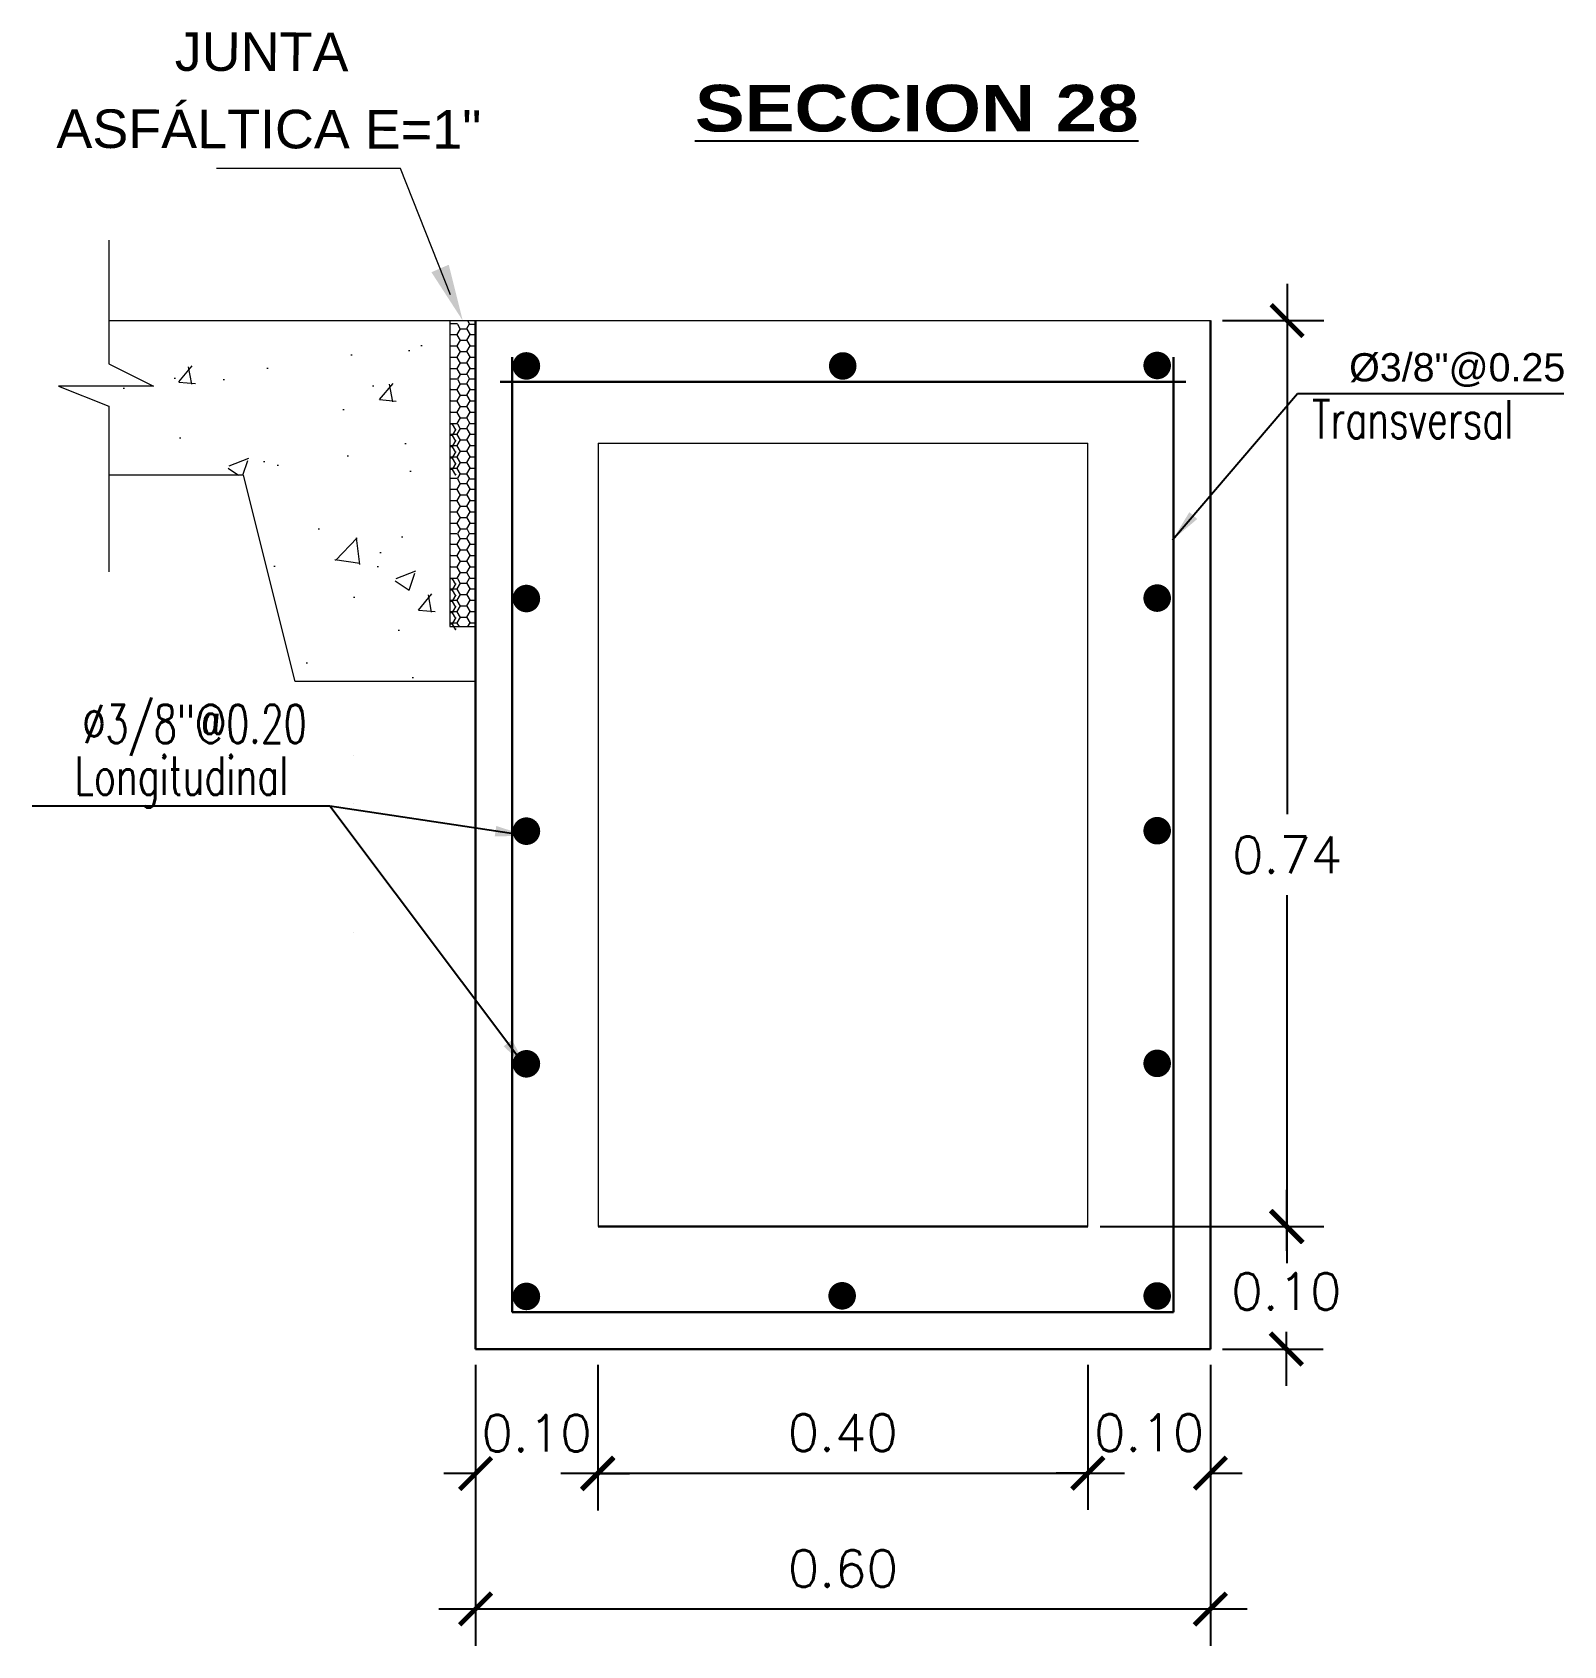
# Model space of a CAD drawing. Header units: millimetres. Extents: x 2085 to 2236, y 1365 to 1444.
# Drawn here: x 2229.716 to 2230.967, y 1432.968 to 1434.286 of the extents above; entities that cross this region are included whole.
import ezdxf

# ---------------------------------------------------------------- set-up
doc = ezdxf.new("R2010")
doc.units = ezdxf.units.MM
doc.linetypes.add('ACAD_ISO02W100', pattern=[15, 12, -3])
for name, color, linetype, lineweight in [('0.2', 32, 'ACAD_ISO02W100', 0), ('cotas', 1, 'Continuous', 15), ('linea fina 01', 189, 'Continuous', 0), ('TEXTO', 255, 'Continuous', 5)]:
    doc.layers.add(name, color=color, linetype=linetype, lineweight=lineweight)
doc.layers.add('TEX', color=3, linetype='Continuous')
doc.styles.add('COTAS', font='arial.ttf')
doc.styles.add('MtXpl_Arial_Black', font='')
doc.styles.add('ROMANS', font='romans.shx', dxfattribs={"width": 0.7})
doc.styles.add('ROMANS-DIM', font='romans.shx')
doc.styles.add('VANO', font='swissl.ttf', dxfattribs={"height": 0.2})
doc.styles.get('MtXpl_Arial_Black').set_extended_font_data('Arial Black')
doc.dimstyles.new('1-25V', dxfattribs={"dimscale": 0.2, "dimtxt": 0.18, "dimasz": 0.13, "dimexe": 0.18, "dimexo": 0.15, "dimgap": 0.1, "dimtad": 0, "dimtih": 1, "dimtoh": 1, "dimzin": 0, "dimdsep": 46, "dimtxsty": 'COTAS', "dimcen": 0.09, "dimadec": 0, "dimazin": 0, "dimtfac": 1, "dimtmove": 2, "dimatfit": 3, "dimfxl": 1, "dimtolj": 1, "dimtzin": 0, "dimarcsym": 0})
doc.dimstyles.new('20_METRIC  ARCHITECTURAL', dxfattribs={"dimscale": 0.2, "dimtxt": 0.03, "dimasz": 0.13, "dimexe": 0.15, "dimexo": 0.05, "dimgap": 0.09, "dimtad": 1, "dimtih": 1, "dimtoh": 1, "dimzin": 0, "dimdsep": 46, "dimtxsty": 'ROMANS-DIM', "dimblk": 'ARCHTICK', "dimcen": 2, "dimdle": 0.15, "dimclrd": 9, "dimclre": 9, "dimadec": 0, "dimazin": 0, "dimtfac": 1, "dimtix": 1, "dimtofl": 0, "dimtmove": 0, "dimatfit": 3, "dimfxl": 1, "dimfrac": 2, "dimtolj": 1, "dimtzin": 0, "dimarcsym": 0})

# ---------------------------------------------------------------- blocks, each defined once
blk = doc.blocks.new('_ArchTick')
at = {"color": 0, "linetype": 'ByBlock', "const_width": 0.15}
blk.add_lwpolyline([(-0.5, -0.5), (0.5, 0.5)], dxfattribs=at)
blk = doc.blocks.new('*D881')
at = {"color": 9, "lineweight": -2, "transparency": 16777216}
for p, q in [((2230.078214067264, 1433.197514640902), (2230.078214067264, 1432.968087394078)), ((2230.678214067299, 1433.197514640902), (2230.678214067299, 1432.968087394078)), ((2230.048214067263, 1432.998087394078), (2230.708214067299, 1432.998087394078))]:
    blk.add_line(p, q, dxfattribs=at)
at = {"layer": 'Defpoints', "color": 0, "transparency": 16777216}
for p in [(2230.078214067264, 1433.207514640902, 5186.962977339907), (2230.678214067299, 1433.207514640902, 5186.962977339907), (2230.678214067299, 1432.998087394078)]:
    blk.add_point(p, dxfattribs=at)
at = {"color": 9, "lineweight": -2, "transparency": 16777216, "xscale": 0.026, "yscale": 0.026, "zscale": 0.026, "rotation": 180}
blk.add_blockref('_ArchTick', (2230.078214067264, 1432.998087394078), dxfattribs=at)
at = {"color": 9, "lineweight": -2, "transparency": 16777216, "xscale": 0.026, "yscale": 0.026, "zscale": 0.026}
blk.add_blockref('_ArchTick', (2230.678214067299, 1432.998087394078), dxfattribs=at)
at = {"color": 0, "lineweight": 0, "transparency": 16777216, "insert": (2230.37821406731, 1433.031087394078), "char_height": 0.03, "attachment_point": 5, "style": 'ROMANS-DIM'}
blk.add_mtext('\\A1;0.60', dxfattribs=at)
blk = doc.blocks.new('*D882')
at = {"color": 9, "lineweight": -2, "transparency": 16777216}
for p, q in [((2230.740270584236, 1433.340419389074), (2230.740270584236, 1433.290514645374)), ((2230.588213795435, 1433.310419389074), (2230.770270584236, 1433.310419389074)), ((2230.740270584236, 1433.180419387584), (2230.740270584236, 1433.224514645374)), ((2230.688214067183, 1433.210419387584), (2230.770270584236, 1433.210419387584))]:
    blk.add_line(p, q, dxfattribs=at)
at = {"layer": 'Defpoints', "color": 0, "transparency": 16777216}
for p in [(2230.578213795435, 1433.310419389074), (2230.678214067183, 1433.210419387584), (2230.740270584236, 1433.210419387584)]:
    blk.add_point(p, dxfattribs=at)
at = {"color": 9, "lineweight": -2, "transparency": 16777216, "xscale": 0.026, "yscale": 0.026, "zscale": 0.026}
for p, rotation in [((2230.740270584236, 1433.310419389074), 90), ((2230.740270584236, 1433.210419387584), 270)]:
    blk.add_blockref('_ArchTick', p, dxfattribs=dict(at, rotation=rotation))
at = {"color": 0, "lineweight": 0, "transparency": 16777216, "insert": (2230.740270584236, 1433.257514645372), "char_height": 0.03, "attachment_point": 5, "style": 'ROMANS-DIM'}
blk.add_mtext('\\A1;0.10', dxfattribs=at)
blk = doc.blocks.new('*D883')
at = {"color": 9, "lineweight": -2, "transparency": 16777216}
for p, q in [((2230.078214067264, 1433.197514642765), (2230.078214067264, 1433.078664083322)), ((2230.177934446601, 1433.197514642765), (2230.177934446601, 1433.078664083322)), ((2230.078214067264, 1433.108664083322), (2230.052214067264, 1433.108664083322)), ((2230.177934446601, 1433.108664083322), (2230.203934446601, 1433.108664083322))]:
    blk.add_line(p, q, dxfattribs=at)
at = {"layer": 'Defpoints', "color": 0, "transparency": 16777216}
for p in [(2230.078214067264, 1433.207514642765, 5186.962977339907), (2230.177934446601, 1433.207514642765, 5186.962977339907), (2230.177934446601, 1433.108664083322)]:
    blk.add_point(p, dxfattribs=at)
at = {"color": 9, "lineweight": -2, "transparency": 16777216, "xscale": 0.026, "yscale": 0.026, "zscale": 0.026}
blk.add_blockref('_ArchTick', (2230.078214067264, 1433.108664083322), dxfattribs=at)
at = {"color": 9, "lineweight": -2, "transparency": 16777216, "xscale": 0.026, "yscale": 0.026, "zscale": 0.026, "rotation": 180}
blk.add_blockref('_ArchTick', (2230.177934446601, 1433.108664083322), dxfattribs=at)
at = {"color": 0, "lineweight": 0, "transparency": 16777216, "insert": (2230.128074256933, 1433.141664083322), "char_height": 0.03, "attachment_point": 5, "style": 'ROMANS-DIM'}
blk.add_mtext('\\A1;0.10', dxfattribs=at)
blk = doc.blocks.new('*D884')
at = {"color": 9, "lineweight": -2, "transparency": 16777216}
for p, q in [((2230.177934446601, 1433.197514640902), (2230.177934446601, 1433.07908554404)), ((2230.578214067264, 1433.197514640902), (2230.578214067264, 1433.07908554404)), ((2230.147934446601, 1433.10908554404), (2230.608214067264, 1433.10908554404))]:
    blk.add_line(p, q, dxfattribs=at)
at = {"layer": 'Defpoints', "color": 0, "transparency": 16777216}
for p in [(2230.177934446601, 1433.207514640902, 10373.92595467981), (2230.578214067264, 1433.207514640902, 5186.962977339907), (2230.578214067264, 1433.10908554404)]:
    blk.add_point(p, dxfattribs=at)
at = {"color": 9, "lineweight": -2, "transparency": 16777216, "xscale": 0.026, "yscale": 0.026, "zscale": 0.026, "rotation": 180}
blk.add_blockref('_ArchTick', (2230.177934446601, 1433.10908554404), dxfattribs=at)
at = {"color": 9, "lineweight": -2, "transparency": 16777216, "xscale": 0.026, "yscale": 0.026, "zscale": 0.026}
blk.add_blockref('_ArchTick', (2230.578214067264, 1433.10908554404), dxfattribs=at)
at = {"color": 0, "lineweight": 0, "transparency": 16777216, "insert": (2230.378074256933, 1433.142085544039), "char_height": 0.03, "attachment_point": 5, "style": 'ROMANS-DIM'}
blk.add_mtext('\\A1;0.40', dxfattribs=at)
blk = doc.blocks.new('*D885')
at = {"color": 9, "lineweight": -2, "transparency": 16777216}
for p, q in [((2230.578214067264, 1433.197514640902), (2230.578214067264, 1433.07908554404)), ((2230.678214067299, 1433.197514640902), (2230.678214067299, 1433.07908554404)), ((2230.578214067264, 1433.10908554404), (2230.552214067264, 1433.10908554404)), ((2230.678214067299, 1433.10908554404), (2230.704214067298, 1433.10908554404))]:
    blk.add_line(p, q, dxfattribs=at)
at = {"layer": 'Defpoints', "color": 0, "transparency": 16777216}
for p in [(2230.578214067264, 1433.207514640902, 5186.962977339907), (2230.678214067299, 1433.207514640902, 5186.962977339907), (2230.678214067299, 1433.10908554404)]:
    blk.add_point(p, dxfattribs=at)
at = {"color": 9, "lineweight": -2, "transparency": 16777216, "xscale": 0.026, "yscale": 0.026, "zscale": 0.026}
blk.add_blockref('_ArchTick', (2230.578214067264, 1433.10908554404), dxfattribs=at)
at = {"color": 9, "lineweight": -2, "transparency": 16777216, "xscale": 0.026, "yscale": 0.026, "zscale": 0.026, "rotation": 180}
blk.add_blockref('_ArchTick', (2230.678214067299, 1433.10908554404), dxfattribs=at)
at = {"color": 0, "lineweight": 0, "transparency": 16777216, "insert": (2230.628214067281, 1433.142085544039), "char_height": 0.03, "attachment_point": 5, "style": 'ROMANS-DIM'}
blk.add_mtext('\\A1;0.10', dxfattribs=at)
blk = doc.blocks.new('TEXTO 1')
at = {"layer": 'linea fina 01', "ltscale": 0.1}
for p, q in [((-0.0508167723950521, 0.1241394892707319), (-0.2010398150864177, 0.1241394892707319)), ((-0.0100357992129006, 0.0209258095888174), (-0.0508167723950521, 0.1241394892707319))]:
    blk.add_line(p, q, dxfattribs=at)
blk.add_solid([(-0.02553807579244, 0.0394717055042122), (0, 0), (-0.0113560050455419, 0.0456207189772329)], dxfattribs=at)
at = {"layer": '0.2', "color": 251, "true_color": 0x636466, "style": 'VANO', "oblique": 359.9999999999988}
for s, p in [('JUNTA', (-0.235123199257103, 0.2039847484927009, -5186.962977339907)), ('ASFÁLTICA E=1"', (-0.331776078852684, 0.1410587300779298, -5186.962977339907))]:
    blk.add_text(s, height=0.0314999999999926, rotation=359.8799999999986, dxfattribs=at).set_placement(p)
blk = doc.blocks.new('junta asfaltica')
at = {"lineweight": 0}
h = blk.add_hatch(dxfattribs=at)
h.set_pattern_fill('AR-CONC', scale=0.01, style=0)
h.set_pattern_definition([(50, (-0.1189008341857516, -0.0700673807971271), (0.1639662020964036, -0.0143451769850128), [0.017145, -0.188595]), (355, (-0.1189008341857516, -0.0700673807971271), (-0.0317190792824724, 0.1719511607151316), [0.013716, -0.150876525753]), (100.4514446999999, (-0.1052370278862327, -0.0712628090009275), (0.1322471223813179, 0.1576059767209756), [0.01457100792, -0.1602812201399999]), (46.1842, (-0.1189008341857516, -0.0243473808466206), (0.2439711368029169, -0.0378380951394544), [0.0257175, -0.2828925]), (96.6355576099999, (-0.0985699241846305, -0.0275005307792071), (0.2136637206463527, 0.2226835121379494), [0.021856520826, -0.240422047344]), (351.18415117, (-0.1189008341857516, -0.0243473808466206), (0.2136637206584793, 0.2226835121269794), [0.020573970363, -0.226313758728]), (21, (-0.0960408341843504, -0.0357773808761977), (0.1364529521422192, -0.0920386783683789), [0.017145, -0.188595]), (326, (-0.0960408341843504, -0.0357773808761977), (0.0556218255128824, 0.1657691695100873), [0.013716, -0.150876]), (71.45144499999999, (-0.0846697548481643, -0.0434472707099758), (0.1920747773508445, 0.0737304919973147), [0.01457100792, -0.16028094384]), (37.5, (-0.1189008341857516, -0.0700673807971271), (0.0027797429255326, 0.0760995349858378), [0, -0.1490472, 0, -0.153162, 0, -0.1514475]), (7.499999999999999, (-0.1189008341857516, -0.0700673807971271), (0.0601376962592752, 0.0901625173363076), [0, -0.0873252, 0, -0.1456182, 0, -0.0577215]), (327.5, (-0.1698786341848972, -0.0700673807971271), (0.1220315356501842, -0.0051558695934061), [0, -0.05715, 0, -0.178308, 0, -0.236601]), (317.5, (-0.1927386341862984, -0.0700673807971271), (0.1333162632474163, 0.0228838419299997), [0, -0.074295, 0, -0.1184148, 0, -0.168021])])
h.paths.add_polyline_path([(-0.0210516101701615, 2.68221356e-08), (-0.2996047820056447, 2.68221356e-08), (-0.2996047820056447, -0.0354425396023999), (-0.2629513452084211, -0.0536842927335783), (-0.3405718617955244, -0.0536842927335783), (-0.2996047820056447, -0.0698087543248676), (-0.2996047820056447, -0.1263088059424717), (-0.1894634049244814, -0.1263088059424717), (-0.1473604562202126, -0.2947206035255476), (-0.0210516101701615, -0.2947206075489248)])
h = blk.add_hatch(dxfattribs=at)
h.set_pattern_fill('HONEY', scale=0.0187124216457653, angle=180, style=0)
h.set_pattern_definition([(360, (-1344.435306308298, 712.0165321929755), (0.0080206117279161, -0.0046307012336861), [0.0053470744852774, -0.0106941489705549]), (240, (-1344.435306308298, 712.0165321929755), (-0.0080206107696662, -0.0046307028934237), [0.0053470744852774, -0.0106941489705549]), (300, (-1344.435306308298, 712.0165321929755), (9.5825e-10, -0.0092614041271098), [-0.0106941489705548, 0.0053470744852774])])
h.paths.add_polyline_path([(-0.0210514743416752, -0.0843195278941949), (-0.0210514743416752, -0.1264220193027086), (-0.0160414602769379, -0.1264220193027086), (-0.0160414602769379, -0.0843195278941949)])
h = blk.add_hatch(dxfattribs=at)
h.set_pattern_fill('HONEY', scale=0.0187124216457653, angle=180, style=0)
h.set_pattern_definition([(360, (-1344.435306308298, 711.8902233816681), (0.0080206117279161, -0.0046307012336861), [0.0053470744852774, -0.0106941489705549]), (240, (-1344.435306308298, 711.8902233816681), (-0.0080206107696662, -0.0046307028934237), [0.0053470744852774, -0.0106941489705549]), (300, (-1344.435306308298, 711.8902233816681), (9.5825e-10, -0.0092614041271098), [-0.0106941489705548, 0.0053470744852774])])
h.paths.add_polyline_path([(-0.0210514743416752, -0.2106283378600438), (-0.0210514743416752, -0.2527308292685575), (-0.0160414602769379, -0.2527308292685575), (-0.0160414602769379, -0.2106283378600438)])
at = {"color": 7, "linetype": 'ByBlock', "lineweight": 0}
for p, q in [((-0.2996047820056447, 0.0657418549060367), (-0.2996047820056447, -0.0354425369203)), ((-0.2996047820056447, -0.0354425369203), (-0.2629513452084211, -0.0536842887102012)), ((-0.2629513452084211, -0.0536842887102012), (-0.3405718617955244, -0.0536842887102012)), ((-0.3405718617955244, -0.0536842887102012), (-0.2996047820056447, -0.0698087529838176)), ((-0.2996047820056447, -0.0698087529838176), (-0.2996047820056447, -0.2053593622147218))]:
    blk.add_line(p, q, dxfattribs=at)
at = {"color": 7, "lineweight": 0}
for p, q in [((-0.2996047820056447, 2.81631856e-08), (-0.0210516101701615, 2.81631856e-08)), ((-0.0210514743416752, 0), (0, 0)), ((-0.0210514743416752, 0), (-0.0210514743416752, -0.25)), ((-0.0066348896848467, 0), (-0.0049328113927913, -0.0029480829834938)), ((-1.357866495e-07, -0.2947206048668249), (-1.357866495e-07, 0)), ((-0.0210515703142846, -0.010682698041137), (-0.0205355835823866, -0.0115764141082764)), ((-0.020682943747488, -0.0112982127070609), (-0.0210515702724479, -0.0119366937874475)), ((-0.0148197005551083, -0.0027724613248665), (-0.0210514743416752, -0.0027724613248665)), ((-0.0203683337476832, -0.0113096965849309), (-0.0150212592793651, -0.0113096965849309)), ((-0.0126623334804208, -0.0066675102709723), (-0.0153358707461848, -0.0112982113657836)), ((-0.0151885115028563, -0.0115764141082764), (-0.0125149742584654, -0.0162071165441375)), ((-0.0148361946316982, -0.0029252399504003), (-0.0125149739019435, -0.0069457130134651)), ((-0.0123477220349742, -0.0066789941488423), (-0.0070006475457376, -0.0066789941488423)), ((-0.0051546604418036, -0.0029252412914502), (-0.0073152590334757, -0.0066675075888725)), ((-0.0046417228782047, -0.0112982100247336), (-0.0073152601439688, -0.0159289124608222)), ((-0.0071679010893604, -0.0069457116721878), (-0.0044943638449695, -0.0115764141082764)), ((-0.0051235891251054, -0.0029047425091449), (2.09184e-11, -0.0029047425091449)), ((-0.0043271103013467, -0.0113096965849309), (-9.55119503e-08, -0.0113096965849309)), ((-0.0210515699372991, -0.0199441029130867), (-0.0205355831840279, -0.0208378162978988)), ((-0.0206829452140482, -0.0205596175790106), (-0.0210515706708066, -0.0211980946362473)), ((-0.0203683337476832, -0.0205710987745533), (-0.0150212592793651, -0.0205710987745533)), ((-0.0126623334804208, -0.0159289138018721), (-0.0153358707461848, -0.0205596148966834)), ((-0.012662334612287, -0.0251903173327719), (-0.0153358718775962, -0.0298210184275831)), ((-0.0151885091140685, -0.0208378176391761), (-0.0125149718487592, -0.0254685200750373)), ((-0.0123477220349742, -0.0159403976797421), (-0.0070006475457376, -0.0159403976797421)), ((-0.0123477220349742, -0.0252017985283146), (-0.0070006475457376, -0.0252017985283146)), ((-0.0046417231928899, -0.0205596135556334), (-0.0073152604372808, -0.0251903146504446)), ((-0.0071678994549984, -0.0162071192264648), (-0.004494362168316, -0.0208378189802261)), ((-0.0071678997692288, -0.0254685200750373), (-0.0044943625248379, -0.0300992225108985)), ((-0.0043271103013467, -0.0205710987745533), (-9.55119503e-08, -0.0205710987745533)), ((-0.0210515702724479, -0.0292055037616592), (-0.0205355819684883, -0.0300992225108985)), ((-0.0206829452140482, -0.0298210197686331), (-0.0210515703774945, -0.0304594981669197)), ((-0.0210515698745439, -0.038466907292559), (-0.0205355807952401, -0.0393606260417983)), ((-0.0206829463459144, -0.0390824232995328), (-0.0210515704193313, -0.0397208990157196)), ((-0.0203683337476832, -0.0298325009644032), (-0.0150212592793651, -0.0298325009644032)), ((-0.0203683337476832, -0.0390939018129757), (-0.0150212592793651, -0.0390939018129757)), ((-0.012662334905599, -0.0344517195223944), (-0.0153358721709083, -0.0390824219584829)), ((-0.0151885087157098, -0.0300992225108985), (-0.0125149714504005, -0.0347299236059371)), ((-0.0151885074797065, -0.0393606260417983), (-0.0125149702348608, -0.0439913284778868)), ((-0.0123477220349742, -0.0344632034002643), (-0.0070006475457376, -0.0344632034002643)), ((-0.0046417253929576, -0.0298210197686331), (-0.0073152626373485, -0.0344517222047216)), ((-0.0046417257703979, -0.0390824232995328), (-0.0073152630357072, -0.043713125735394)), ((-0.007167897380441, -0.034729924946987), (-0.004494360114677, -0.0393606260417983)), ((-0.0043271103013467, -0.0298325009644032), (-9.55537871e-08, -0.0298325009644032)), ((-0.0043271103013467, -0.0390939018129757), (-9.55537871e-08, -0.0390939018129757)), ((-0.0149139519339769, -0.0477837949990772), (-0.0206632865078973, -0.0477837949990772)), ((-0.0126623331034352, -0.0517069253326099), (-0.0153358703478261, -0.0563376264274211)), ((-0.0125149702348608, -0.0439913284778868), (-0.014899782829616, -0.0475884993372802)), ((-0.0148361946316982, -0.0479646563528604), (-0.0125149739019435, -0.0519851307569752)), ((-0.0123477220349742, -0.0437246042490642), (-0.0070006475457376, -0.0437246042490642)), ((-0.0123477220349742, -0.0517184105515298), (-0.0070006475457376, -0.0517184105515298)), ((-0.0051546604418036, -0.0479646590351877), (-0.0073152590334757, -0.0517069253326099)), ((-0.0071679007123748, -0.0519851307569752), (-0.0044943634466108, -0.0566158305107365)), ((-0.0069412944512806, -0.0439446634054548), (-0.0051814038679368, -0.0474320340156282)), ((-0.0052986274031355, -0.0476877263188271), (2.09184e-11, -0.0476877263188271)), ((-0.0210515703142846, -0.0557221157848744), (-0.0205355839802906, -0.0566158291696866)), ((-0.020682943747488, -0.056337630450571), (-0.0210515702724479, -0.056976108849085)), ((-0.0210515699372991, -0.0649835179744969), (-0.0205355831840279, -0.0658772340416363)), ((-0.0206829448370627, -0.0655990312993708), (-0.0210515706708066, -0.0662375083566076)), ((-0.0203683337476832, -0.056349112987391), (-0.0150212592793651, -0.056349112987391)), ((-0.0203683337476832, -0.0656105138361909), (-0.0150212592793651, -0.0656105138361909)), ((-0.0126623334804208, -0.0609683302043322), (-0.0153358707461848, -0.0655990312993708)), ((-0.0151885111258707, -0.0566158305107365), (-0.0125149738601067, -0.061246532946825)), ((-0.015188509491054, -0.0658772353826862), (-0.0125149722466631, -0.0705079364777248)), ((-0.0123477220349742, -0.0609798140824296), (-0.0070006475457376, -0.0609798140824296)), ((-0.0046417228782047, -0.0563376264274211), (-0.0073152601439688, -0.0609683275222324)), ((-0.0046417231928899, -0.0655990299580935), (-0.0073152604372808, -0.0702297310531321)), ((-0.0071678994549984, -0.061246534287875), (-0.004494362168316, -0.0658772367239635)), ((-0.0043271103013467, -0.056349112987391), (-9.55119503e-08, -0.056349112987391)), ((-0.0043271103013467, -0.0656105138361909), (-9.55119503e-08, -0.0656105138361909)), ((-0.0210515702724479, -0.0742449201643467), (-0.0205355819684883, -0.075138637572536)), ((-0.0206829452140482, -0.0748604361713206), (-0.0210515695812319, -0.0754989132285573)), ((-0.0203683337476832, -0.0748719160258133), (-0.0150212592793651, -0.0748719160258133)), ((-0.012662334612287, -0.0702297323941821), (-0.0153358718775962, -0.0748604348302706)), ((-0.0151885087157098, -0.075138637572536), (-0.0125149714504005, -0.0797693400083972)), ((-0.0123477220349742, -0.0702412162720521), (-0.0070006475457376, -0.0702412162720521)), ((-0.0046417254766311, -0.0748604361713206), (-0.0073152627423951, -0.0794911386071817)), ((-0.0071678993713249, -0.0705079391598247), (-0.0044943621264792, -0.075138638913586)), ((-0.0043271103013467, -0.0748719160258133), (-9.55537871e-08, -0.0748719160258133)), ((-0.0210515698745439, -0.0835063236952465), (-0.0206477031460963, -0.0842058411240032)), ((-0.0210515696230687, -0.0920769859849315), (-0.0205355836869785, -0.092970700711021)), ((-0.0206829463459144, -0.084121839701993), (-0.0207314448966827, -0.0842058411240032)), ((-0.0203683337476832, -0.0841333195567131), (-0.0150212592793651, -0.0841333195567131)), ((-0.012662334905599, -0.0794911372661318), (-0.0153358721709083, -0.0841218370198931)), ((-0.0126623335854674, -0.088061795532667), (-0.0153358708507767, -0.0926924979687556)), ((-0.0148361947362901, -0.0843195265531449), (-0.0125149740069901, -0.0883399996162098)), ((-0.0123477220349742, -0.0795026184619019), (-0.0070006475457376, -0.0795026184619019)), ((-0.0123477220349742, -0.088073280751587), (-0.0070006475457376, -0.088073280751587)), ((-0.0051546604836403, -0.0843195278941949), (-0.0073152590753125, -0.0880617941916171)), ((-0.0071678977783449, -0.0797693413494471), (-0.0046064829057286, -0.0842058411240032)), ((-0.0071679011521155, -0.0883399982749325), (-0.0044943638868062, -0.0929706993699711)), ((-0.0043271103013467, -0.0841333195567131), (-9.55537871e-08, -0.0841333195567131)), ((-0.0206829438311615, -0.0926924993098055), (-0.0210515699791358, -0.0933309790491421)), ((-0.0210515699372991, -0.1013383868337314), (-0.0205355831840279, -0.1022321029006434)), ((-0.0206829453190949, -0.101953901499428), (-0.0210515707544801, -0.1025923812389919)), ((-0.0203683337476832, -0.0927039805053482), (-0.0150212592793651, -0.0927039805053482)), ((-0.0203683337476832, -0.101965384036248), (-0.0150212592793651, -0.101965384036248)), ((-0.0126623335431759, -0.0973232004046167), (-0.0153358707880216, -0.101953900158378)), ((-0.015188510140888, -0.092970700711021), (-0.0125149728751239, -0.0976014018058322)), ((-0.015188509197742, -0.1022321055829707), (-0.0125149719533511, -0.1068628080188319)), ((-0.0123477220349742, -0.0973346829414368), (-0.0070006475457376, -0.0973346829414368)), ((-0.0046417224803008, -0.0926924966274783), (-0.0073152597456101, -0.0973231963812396)), ((-0.0046417235698755, -0.1019538988173281), (-0.0073152608356395, -0.1065846012531892)), ((-0.0071678995386719, -0.0976014044879321), (-0.0044943622733626, -0.1022321055829707)), ((-0.0043271103013467, -0.0927039805053482), (-9.55119503e-08, -0.0927039805053482)), ((-0.0043271103013467, -0.101965384036248), (-9.55119503e-08, -0.101965384036248)), ((-0.0210515695812319, -0.1105997917054537), (-0.0205355820526165, -0.1114935077725931)), ((-0.0206829452772581, -0.1112153063713777), (-0.0210515700209726, -0.1118537820875645)), ((-0.0203683337476832, -0.1112267862260978), (-0.0150212592793651, -0.1112267862260978)), ((-0.0126623342348467, -0.1065846025942392), (-0.0153358714792376, -0.1112153050303277)), ((-0.0126623353035029, -0.115846004784089), (-0.015335872569267, -0.1204767072199502)), ((-0.0151885087157098, -0.1114935077725931), (-0.0125149714504005, -0.1161242088676317)), ((-0.0123477220349742, -0.1065960851310592), (-0.0070006475457376, -0.1065960851310592)), ((-0.0123477220349742, -0.115857488661959), (-0.0070006475457376, -0.115857488661959)), ((-0.0046417250787272, -0.1112153063713777), (-0.0073152623649548, -0.115846006125139)), ((-0.0071678984072605, -0.1068628080188319), (-0.0044943611624149, -0.1114935091138705)), ((-0.0071678974850329, -0.1161242115497316), (-0.0044943602197236, -0.1207549139855928)), ((-0.0043271103013467, -0.1112267862260978), (-9.55537871e-08, -0.1112267862260978)), ((-0.1894634049244814, -0.1263088032603719), (-0.2996047820056447, -0.1263088032603719)), ((-0.1473604562202126, -0.2947206021844977), (-0.1894634049244814, -0.1263088032603719)), ((-0.0210515698745439, -0.1198611925542536), (-0.0205355807952401, -0.1207549126445428)), ((-0.0206829459475557, -0.1204767085612275), (-0.0210515700209726, -0.121115182936137)), ((-0.0148197005551083, -0.1290812712907154), (-0.0210514743416752, -0.1290812712907154)), ((-0.0203683337476832, -0.1204881884157203), (-0.0150212592793651, -0.1204881884157203)), ((-0.0151885076052167, -0.1207549126445428), (-0.0125149703189891, -0.1253856150806314)), ((-0.0148361946316982, -0.1292340499162492), (-0.0125149739019435, -0.133254524320364)), ((-0.0129228676319144, -0.1255586645006588), (-0.0148348480788627, -0.1288070999084994)), ((-0.0123477220349742, -0.1251188908515814), (-0.0070006475457376, -0.1251188908515814)), ((-0.0073218910883952, -0.1251188908515814), (-0.0049328113927913, -0.1292568942903927)), ((-0.0046417261683018, -0.1204767085612275), (-0.0073152634336111, -0.1251074109970887)), ((-0.0051546604418036, -0.1292340525983491), (-0.0073152590334757, -0.1329763188957713)), ((-0.0051235891251054, -0.1292135524749938), (2.09184e-11, -0.1292135524749938)), ((-0.0043271103013467, -0.1204881884157203), (-9.55537871e-08, -0.1204881884157203)), ((-0.0210515703142846, -0.1369915093480358), (-0.0205355835823866, -0.1378852240741253)), ((-0.020682943747488, -0.1376070226729098), (-0.0210515702724479, -0.1382455037532964)), ((-0.0203683337476832, -0.1376185065507798), (-0.0150212592793651, -0.1376185065507798)), ((-0.0126623334804208, -0.1329763215778712), (-0.0153358707461848, -0.1376070213316325)), ((-0.0126623334804208, -0.142237723767721), (-0.0153358707461848, -0.1468684262038096)), ((-0.0151885115028563, -0.1378852240741253), (-0.0125149742584654, -0.1425159265099865)), ((-0.0123477220349742, -0.1329878041146912), (-0.0070006475457376, -0.1329878041146912)), ((-0.0123477220349742, -0.1422492089866409), (-0.0070006475457376, -0.1422492089866409)), ((-0.0046417228782047, -0.1376070199905826), (-0.0073152601439688, -0.1422377224266711)), ((-0.0071679010893604, -0.1332545229793141), (-0.0044943638449695, -0.1378852240741253)), ((-0.0071678994549984, -0.1425159291923137), (-0.004494362168316, -0.1471466302871249)), ((-0.0043271103013467, -0.1376185065507798), (-9.55119503e-08, -0.1376185065507798)), ((-0.0210515699372991, -0.1462529128789356), (-0.0205355831840279, -0.1471466276050251)), ((-0.0206829452140482, -0.1468684275448595), (-0.0210515706708066, -0.1475069046020963)), ((-0.0210515702724479, -0.1555143137275081), (-0.0205355819684883, -0.1564080324767474)), ((-0.0206829452140482, -0.156129829734482), (-0.0210515703774945, -0.156768309474046)), ((-0.0203683337476832, -0.1468799073993523), (-0.0150212592793651, -0.1468799073993523)), ((-0.0203683337476832, -0.1561413109302521), (-0.0150212592793651, -0.1561413109302521)), ((-0.012662334612287, -0.1514991259575709), (-0.0153358718775962, -0.156129828393432)), ((-0.0151885091140685, -0.147146628946075), (-0.0125149718487592, -0.1517773300408862)), ((-0.0151885087157098, -0.1564080324767474), (-0.0125149714504005, -0.1610387349128359)), ((-0.0123477220349742, -0.1515106098354408), (-0.0070006475457376, -0.1515106098354408)), ((-0.0046417231928899, -0.1468684248625323), (-0.0073152604372808, -0.1514991246162936)), ((-0.0046417253929576, -0.156129829734482), (-0.0073152626373485, -0.1607605321705705)), ((-0.0071678997692288, -0.1517773300408862), (-0.0044943625248379, -0.1564080324767474)), ((-0.0043271103013467, -0.1468799073993523), (-9.55119503e-08, -0.1468799073993523)), ((-0.0043271103013467, -0.1561413109302521), (-9.55537871e-08, -0.1561413109302521)), ((-0.0210515698745439, -0.1647757172584079), (-0.0205355807952401, -0.1656694360076472)), ((-0.0206829463459144, -0.1653912332653817), (-0.0210515704193313, -0.1660297089815685)), ((-0.0203683337476832, -0.1654027131198745), (-0.0150212592793651, -0.1654027131198745)), ((-0.012662334905599, -0.1607605308292932), (-0.0153358721709083, -0.1653912319243318)), ((-0.0151885074797065, -0.1656694360076472), (-0.0125149702348608, -0.1703001384437357)), ((-0.0125149702348608, -0.1703001384437357), (-0.014899782829616, -0.1738973093031291)), ((-0.0123477220349742, -0.1607720133661132), (-0.0070006475457376, -0.1607720133661132)), ((-0.0123477220349742, -0.1700334142149131), (-0.0070006475457376, -0.1700334142149131)), ((-0.0046417257703979, -0.1653912332653817), (-0.0073152630357072, -0.1700219357012429)), ((-0.007167897380441, -0.1610387362538859), (-0.004494360114677, -0.1656694360076472)), ((-0.0069412944512806, -0.1702534747123536), (-0.0051814038679368, -0.1737408453225271)), ((-0.0043271103013467, -0.1654027131198745), (-9.55537871e-08, -0.1654027131198745)), ((-0.0210515703142846, -0.1820309257507233), (-0.0205355839802906, -0.1829246404765854)), ((-0.020682943747488, -0.1826464404164198), (-0.0210515702724479, -0.1832849188149339)), ((-0.0149139519339769, -0.1740926049649261), (-0.0206632865078973, -0.1740926049649261)), ((-0.0203683337476832, -0.1826579229532399), (-0.0150212592793651, -0.1826579229532399)), ((-0.0126623331034352, -0.1780157352984588), (-0.0153358703478261, -0.18264643773432)), ((-0.0151885111258707, -0.1829246418178627), (-0.0125149738601067, -0.1875553429126739)), ((-0.0148361946316982, -0.1742734676599866), (-0.0125149739019435, -0.1782939407228241)), ((-0.0123477220349742, -0.1780272218584287), (-0.0070006475457376, -0.1780272218584287)), ((-0.0051546604418036, -0.1742734690010366), (-0.0073152590334757, -0.1780157352984588)), ((-0.0046417228782047, -0.18264643773432), (-0.0073152601439688, -0.1872771374880813)), ((-0.0071679007123748, -0.1782939407228241), (-0.0044943634466108, -0.1829246418178627)), ((-0.0052986274031355, -0.173996536284676), (2.09184e-11, -0.173996536284676)), ((-0.0043271103013467, -0.1826579229532399), (-9.55119503e-08, -0.1826579229532399)), ((-0.0210515699372991, -0.1912923279403458), (-0.0205355831840279, -0.1921860440074852)), ((-0.0206829448370627, -0.1919078412652197), (-0.0210515706708066, -0.1925463196635064)), ((-0.0203683337476832, -0.1919193238020398), (-0.0150212592793651, -0.1919193238020398)), ((-0.0126623334804208, -0.1872771388291312), (-0.0153358707461848, -0.1919078412652197)), ((-0.012662334612287, -0.1965385437010809), (-0.0153358718775962, -0.2011692447961195)), ((-0.015188509491054, -0.1921860453485351), (-0.0125149722466631, -0.1968167477846236)), ((-0.0123477220349742, -0.1872886240482785), (-0.0070006475457376, -0.1872886240482785)), ((-0.0123477220349742, -0.196550026237901), (-0.0070006475457376, -0.196550026237901)), ((-0.0046417231928899, -0.1919078399239424), (-0.0073152604372808, -0.196538542360031)), ((-0.0071678994549984, -0.1875553442537239), (-0.004494362168316, -0.1921860466898124)), ((-0.0071678993713249, -0.1968167491256736), (-0.0044943621264792, -0.2014474488794349)), ((-0.0043271103013467, -0.1919193238020398), (-9.55119503e-08, -0.1919193238020398)), ((-0.0210515702724479, -0.2005537301301956), (-0.0205355819684883, -0.2014474475383849)), ((-0.0206829452140482, -0.2011692461371695), (-0.0210515695812319, -0.2018077231944062)), ((-0.0210515698745439, -0.2098151336610954), (-0.0206477031460963, -0.2105146510898521)), ((-0.0206829463459144, -0.2104306496678419), (-0.0207314448966827, -0.2105146510898521)), ((-0.0203683337476832, -0.2011807273327122), (-0.0150212592793651, -0.2011807273327122)), ((-0.0203683337476832, -0.210442129522562), (-0.0150212592793651, -0.210442129522562)), ((-0.012662334905599, -0.2057999458909308), (-0.0153358721709083, -0.2104306483267919)), ((-0.0151885087157098, -0.2014474475383849), (-0.0125149714504005, -0.2060781499742461)), ((-0.0148361947362901, -0.2106283365189938), (-0.0125149740069901, -0.2146488095820587)), ((-0.0123477220349742, -0.2058114284277508), (-0.0070006475457376, -0.2058114284277508)), ((-0.0046417254766311, -0.2011692461371695), (-0.0073152627423951, -0.2057999485730306)), ((-0.0051546604836403, -0.2106283378600438), (-0.0073152590753125, -0.214370604157466)), ((-0.0071678977783449, -0.206078151315296), (-0.0046064829057286, -0.2105146510898521)), ((-0.0043271103013467, -0.2011807273327122), (-9.55537871e-08, -0.2011807273327122)), ((-0.0043271103013467, -0.210442129522562), (-9.55537871e-08, -0.210442129522562)), ((-0.0210515696230687, -0.2183857959507804), (-0.0205355836869785, -0.2192795106768699)), ((-0.0206829438311615, -0.2190013092756544), (-0.0210515699791358, -0.219639789014991)), ((-0.0203683337476832, -0.2190127918124745), (-0.0150212592793651, -0.2190127918124745)), ((-0.0126623335854674, -0.2143706054985159), (-0.0153358708507767, -0.2190013079346045)), ((-0.0126623335431759, -0.2236320090294157), (-0.0153358707880216, -0.2282627101242269)), ((-0.015188510140888, -0.2192795106768699), (-0.0125149728751239, -0.2239102131127311)), ((-0.0123477220349742, -0.2143820907174359), (-0.0070006475457376, -0.2143820907174359)), ((-0.0123477220349742, -0.2236434929072857), (-0.0070006475457376, -0.2236434929072857)), ((-0.0046417224803008, -0.2190013065933272), (-0.0073152597456101, -0.2236320076883658)), ((-0.0071679011521155, -0.2146488068997314), (-0.0044943638868062, -0.21927950933582)), ((-0.0071678995386719, -0.223910214453781), (-0.0044943622733626, -0.2285409168898695)), ((-0.0043271103013467, -0.2190127918124745), (-9.55119503e-08, -0.2190127918124745)), ((-0.0210515699372991, -0.2276471981406303), (-0.0205355831840279, -0.2285409128664924)), ((-0.0206829453190949, -0.2282627128063268), (-0.0210515707544801, -0.2289011898635636)), ((-0.0210515695812319, -0.2369086016713027), (-0.0205355820526165, -0.2378023177384421)), ((-0.0203683337476832, -0.2282741940020969), (-0.0150212592793651, -0.2282741940020969)), ((-0.0126623342348467, -0.2328934125600881), (-0.0153358714792376, -0.2375241149961766)), ((-0.015188509197742, -0.2285409168898695), (-0.0125149719533511, -0.2331716179846808)), ((-0.0123477220349742, -0.2329048964381855), (-0.0070006475457376, -0.2329048964381855)), ((-0.0046417235698755, -0.228262708783177), (-0.0073152608356395, -0.2328934112190382)), ((-0.0071678984072605, -0.2331716179846808), (-0.0044943611624149, -0.2378023190797194)), ((-0.0043271103013467, -0.2282741940020969), (-9.55119503e-08, -0.2282741940020969)), ((-0.0206829452772581, -0.2375241163372266), (-0.0210515700209726, -0.2381625920534134)), ((-0.0210515698745439, -0.2461700025201026), (-0.0205355807952401, -0.2470637226103918)), ((-0.0206829459475557, -0.2467855185270764), (-0.0210515700209726, -0.2474239942430358)), ((-0.0210514743416752, -0.25), (-1.357866495e-07, -0.25)), ((-0.0203683337476832, -0.2375355961919467), (-0.0150212592793651, -0.2375355961919467)), ((-0.0203683337476832, -0.2467969983815692), (-0.0150212592793651, -0.2467969983815692)), ((-0.0126623353035029, -0.2421548147499379), (-0.015335872569267, -0.2467855171857991)), ((-0.0151885087157098, -0.2378023177384421), (-0.0125149714504005, -0.2424330188334807)), ((-0.0151885076052167, -0.2470637226103918), (-0.0134932470714375, -0.25)), ((-0.0123477220349742, -0.2421662986278079), (-0.0070006475457376, -0.2421662986278079)), ((-0.0046417250787272, -0.2375241163372266), (-0.0073152623649548, -0.2421548174320378)), ((-0.0071678974850329, -0.2424330228566305), (-0.0044943602197236, -0.2470637239514417)), ((-0.0046417261683018, -0.2467855185270764), (-0.0064976078897416, -0.25)), ((-0.0043271103013467, -0.2375355961919467), (-9.55537871e-08, -0.2375355961919467)), ((-0.0043271103013467, -0.2467969983815692), (-9.55537871e-08, -0.2467969983815692)), ((-1.357866495e-07, -0.2947206048668249), (-0.1473604562202126, -0.2947206021844977))]:
    blk.add_line(p, q, dxfattribs=at)
blk.add_blockref('TEXTO 1', (-0.0105257371706102, 0), dxfattribs=at)
blk = doc.blocks.new('*U675')
at = {"color": 5, "const_width": 0.01125}
blk.add_lwpolyline([(-0.0056249999999984, 0, 1), (0.0056249999999984, 0, 1)], format="xyb", close=True, dxfattribs=at)
blk = doc.blocks.new('*U682')
at = {"layer": 'cotas', "color": 0, "linetype": 'ByBlock', "lineweight": -2}
blk.add_blockref('*U675', (0, 0), dxfattribs=at)
at = {"layer": 'cotas', "color": 0, "linetype": 'ByBlock', "lineweight": -2, "transparency": 16777216}
for p in [(0.19, 0), (0.38, 0), (0.5700000000000001, 0), (0.76, 0)]:
    blk.add_blockref('*U675', p, dxfattribs=at)
blk = doc.blocks.new('*U681')
at = {"color": 5, "const_width": 0.01125}
blk.add_lwpolyline([(-0.0056249999999984, 0, 1), (0.0056249999999984, 0, 1)], format="xyb", close=True, dxfattribs=at)
blk = doc.blocks.new('*U676')
at = {"layer": 'cotas', "color": 0, "linetype": 'ByBlock', "lineweight": -2}
blk.add_blockref('*U681', (0, 0), dxfattribs=at)
blk = doc.blocks.new('*U678')
at = {"color": 5, "const_width": 0.01125}
blk.add_lwpolyline([(-0.0056249999999984, 0, 1), (0.0056249999999984, 0, 1)], format="xyb", close=True, dxfattribs=at)
blk = doc.blocks.new('*U677')
at = {"layer": 'cotas', "color": 0, "linetype": 'ByBlock', "lineweight": -2}
blk.add_blockref('*U678', (0, 0), dxfattribs=at)
at = {"layer": 'cotas', "color": 0, "linetype": 'ByBlock', "lineweight": -2, "transparency": 16777216}
for p in [(0.19, 0), (0.38, 0), (0.5700000000000001, 0), (0.76, 0)]:
    blk.add_blockref('*U678', p, dxfattribs=at)
blk = doc.blocks.new('*D886')
at = {"color": 9, "lineweight": -2, "transparency": 16777216}
for p, q in [((2230.740911210884, 1434.080419387435), (2230.740911210884, 1433.6471474983)), ((2230.688213795586, 1434.050419387435), (2230.770911210884, 1434.050419387435)), ((2230.740911210884, 1433.280419389074), (2230.740911210884, 1433.581147498301)), ((2230.588213795493, 1433.310419389074), (2230.770911210884, 1433.310419389074))]:
    blk.add_line(p, q, dxfattribs=at)
at = {"layer": 'Defpoints', "color": 0, "transparency": 16777216}
for p in [(2230.678213795586, 1434.050419387435), (2230.578213795493, 1433.310419389074), (2230.740911210884, 1433.310419389074)]:
    blk.add_point(p, dxfattribs=at)
at = {"color": 9, "lineweight": -2, "transparency": 16777216, "xscale": 0.026, "yscale": 0.026, "zscale": 0.026}
for p, rotation in [((2230.740911210884, 1434.050419387435), 90), ((2230.740911210884, 1433.310419389074), 270)]:
    blk.add_blockref('_ArchTick', p, dxfattribs=dict(at, rotation=rotation))
at = {"color": 0, "lineweight": 0, "transparency": 16777216, "insert": (2230.740911210884, 1433.6141474983), "char_height": 0.03, "attachment_point": 5, "style": 'ROMANS-DIM'}
blk.add_mtext('\\A1;0.74', dxfattribs=at)
blk = doc.blocks.new('*U679')
at = {"color": 5, "const_width": 0.01125}
blk.add_lwpolyline([(-0.0056249999999984, 0, 1), (0.0056249999999984, 0, 1)], format="xyb", close=True, dxfattribs=at)
blk = doc.blocks.new('*U680')
at = {"layer": 'cotas', "color": 0, "linetype": 'ByBlock', "lineweight": -2}
blk.add_blockref('*U679', (0, 0), dxfattribs=at)

msp = doc.modelspace()

# ---------------------------------------------------------------- linework, layer by layer
at = {"color": 84, "lineweight": 0}
for p, q in [((2230.078213795608, 1434.050419387435, 5186.962977339907), (2230.678213931442, 1434.050419387435, 5186.962977339907)), ((2230.178213795585, 1433.950419387807, 5186.962977339907), (2230.578213795609, 1433.950419387807, 5186.962977339907)), ((2230.178213795585, 1433.950419387807, 5186.962977339907), (2230.178213795585, 1433.310419387211, 5186.962977339907)), ((2230.578213795434, 1433.310419389074, 5186.962977339907), (2230.578213795609, 1433.950419387807, 5186.962977339907))]:
    msp.add_line(p, q, dxfattribs=at)
at = {"color": 84, "lineweight": 30}
for p, q in [((2230.078213795608, 1434.050419387435, 5186.962977339907), (2230.078213795608, 1433.210419387584, 5186.962977339907)), ((2230.678214067182, 1433.210419387584, 5186.962977339907), (2230.678214067182, 1434.050419387435, 5186.962977339907)), ((2230.178213795585, 1433.310419387211, 5186.962977339907), (2230.578213795492, 1433.310419389074, 5186.962977339907)), ((2230.67821406724, 1433.240419386913, 5186.962977339907), (2230.678213795585, 1433.240419386913, 5186.962977339907)), ((2230.078213795608, 1433.210419387584, 5186.962977339907), (2230.678213795585, 1433.210419387584, 5186.962977339907))]:
    msp.add_line(p, q, dxfattribs=at)
at = {"color": 6, "lineweight": 30}
for p, q in [((2230.10821406735, 1433.240419386913, 5186.962977339907), (2230.108214067175, 1434.020419388105, 5186.962977339907)), ((2230.648214067212, 1434.020419388105, 5186.962977339907), (2230.648214067212, 1433.240419386913, 5186.962977339907)), ((2230.098214067224, 1434.000419388552, 5186.962977339907), (2230.658213795567, 1434.000419388552, 5186.962977339907)), ((2230.648214067212, 1433.240419386913, 5186.962977339907), (2230.108214067175, 1433.240419386913, 5186.962977339907))]:
    msp.add_line(p, q, dxfattribs=at)
at = {"color": 5, "lineweight": 0}
msp.add_line((2230.078213795608, 1434.000419388552, 5186.962977339907), (2230.078213931407, 1434.000419388552, 5186.962977339907), dxfattribs=at)
at = {"lineweight": 0}
for p, q in [((2229.978214067171, 1433.694897023057, 5186.962977339907), (2229.978214202969, 1433.694897023057, 5186.962977339907)), ((2229.978214202969, 1433.655698790242, 5186.962977339907), (2229.978214067171, 1433.655698790242, 5186.962977339907))]:
    msp.add_line(p, q, dxfattribs=at)
at = {"color": 172, "lineweight": 0}
msp.add_line((2229.978214067171, 1433.550419387435, 5186.962977339907), (2229.978214067171, 1433.550419387435, 5186.962977339907), dxfattribs=at)
msp.add_line((2229.978214067171, 1433.550419387435, 5186.962977339907), (2229.978214067171, 1433.550419387435, 5186.962977339907), dxfattribs=at)

# ---------------------------------------------------------------- block references
at = {"color": 84, "lineweight": 0}
msp.add_blockref('junta asfaltica', (2230.078214067205, 1434.050419387435, 5186.962977339907), dxfattribs=at)
at = {"layer": 'cotas'}
for name, p, rotation in [('*U682', (2230.119712369804, 1433.253383071189, 5186.962977339907), 89.99999999999999), ('*U680', (2230.378014928134, 1434.013362360214, 5186.962977339907), 270), ('*U677', (2230.634783403886, 1433.253745618303, 5186.962977339907), 89.99999999999999), ('*U676', (2230.377541321676, 1433.25389349929, 5186.962977339907), 270)]:
    msp.add_blockref(name, p, dxfattribs=dict(at, rotation=rotation))

# ---------------------------------------------------------------- texts
at = {"layer": 'cotas', "insert": (2230.968027795196, 1434.009951236685, 5186.962977339907), "char_height": 0.02304, "attachment_point": 6, "style": 'COTAS'}
msp.add_mtext('Ø3/8"@0.25', dxfattribs=at)
at = {"layer": 'TEX', "color": 7, "linetype": 'Continuous', "lineweight": 5, "char_height": 0.0313, "style": 'ROMANS'}
for s, insert, attachment_point in [('Transversal', (2230.761267115358, 1433.985512956073, 5186.962977339907), 1), ('Ø3/8"@0.20', (2229.940342462967, 1433.71582601874, 5186.962977339907), 6), ('Longitudinal', (2229.750709182638, 1433.694320210283, 5186.962977339907), 1)]:
    msp.add_mtext(s, dxfattribs=dict(at, insert=insert, attachment_point=attachment_point))
at = {"layer": 'TEXTO', "color": 18, "lineweight": -3, "true_color": 0x000000, "style": 'MtXpl_Arial_Black'}
msp.add_text('%%USECCION 28', height=0.0381047372466604, dxfattribs=at).set_placement((2230.257330893768, 1434.204841178869))

# ---------------------------------------------------------------- dimensions: what is measured, and where the dimension line sits
at = {"lineweight": 0}
for base, p1, p2, picture, middle in [((2230.740911210884, 1433.310419389074, 5186.962977339907), (2230.678213795585, 1434.050419387435, 5186.962977339907), (2230.578213795492, 1433.310419389074, 5186.962977339907), '*D886', (2230.740911210884, 1433.6141474983, 5186.962977339907)), ((2230.740270584236, 1433.210419387584, 5186.962977339907), (2230.578213795434, 1433.310419389074, 5186.962977339907), (2230.678214067182, 1433.210419387584, 5186.962977339907), '*D882', (2230.740270584236, 1433.257514645372, 5186.962977339907))]:
    dim = msp.add_linear_dim(base=base, p1=p1, p2=p2, angle=90, dimstyle='20_METRIC  ARCHITECTURAL', override={"dimtxt": 0.15}, dxfattribs=at)
    dim.commit()
    dim.dimension.update_dxf_attribs({"geometry": picture, "text_midpoint": middle, "dimtype": 160})
for base, p1, p2, picture, middle in [((2230.678214067299, 1432.998087394078), (2230.078214067264, 1433.207514640902, 5186.962977339907), (2230.678214067299, 1433.207514640902, 5186.962977339907), '*D881', (2230.37821406731, 1432.998087394078)), ((2230.578214067264, 1433.10908554404), (2230.177934446601, 1433.207514640902, 10373.92595467981), (2230.578214067264, 1433.207514640902, 5186.962977339907), '*D884', (2230.378074256933, 1433.10908554404))]:
    dim = msp.add_linear_dim(base=base, p1=p1, p2=p2, dimstyle='20_METRIC  ARCHITECTURAL', override={"dimtxt": 0.15}, dxfattribs=at)
    dim.commit()
    dim.dimension.update_dxf_attribs({"geometry": picture, "text_midpoint": middle, "dimtype": 160})
for base, p1, p2, picture, middle in [((2230.177934446601, 1433.108664083322), (2230.078214067264, 1433.207514642765, 5186.962977339907), (2230.177934446601, 1433.207514642765, 5186.962977339907), '*D883', (2230.128074256933, 1433.141664083322)), ((2230.678214067299, 1433.10908554404), (2230.578214067264, 1433.207514640902, 5186.962977339907), (2230.678214067299, 1433.207514640902, 5186.962977339907), '*D885', (2230.628214067281, 1433.142085544039))]:
    dim = msp.add_linear_dim(base=base, p1=p1, p2=p2, dimstyle='20_METRIC  ARCHITECTURAL', override={"dimtxt": 0.15}, dxfattribs=at)
    dim.commit()
    dim.dimension.update_dxf_attribs({"geometry": picture, "text_midpoint": middle})

# ---------------------------------------------------------------- leaders
at = {"layer": 'cotas'}
msp.add_leader([(2230.64738921163, 1433.871350028579, 5186.962977339907), (2230.74940438801, 1433.990955037092, 5186.962977339907), (2230.966745639333, 1433.990955037092, 5186.962977339907)], dimstyle='1-25V', override={"dimgap": 0.1, "dimtad": 0}, dxfattribs=at)
for points in [[(2230.120185976263, 1433.629517146413, 5186.962977339907), (2229.959313026568, 1433.653818094199, 5186.962977339907), (2229.716224273954, 1433.653818094199, 5186.962977339907)], [(2230.120185976263, 1433.439517145072, 5186.962977339907), (2229.959313026568, 1433.653818094199, 5186.962977339907)]]:
    msp.add_leader(points, dimstyle='1-25V', dxfattribs=at)

doc.saveas('drawing.dxf')
